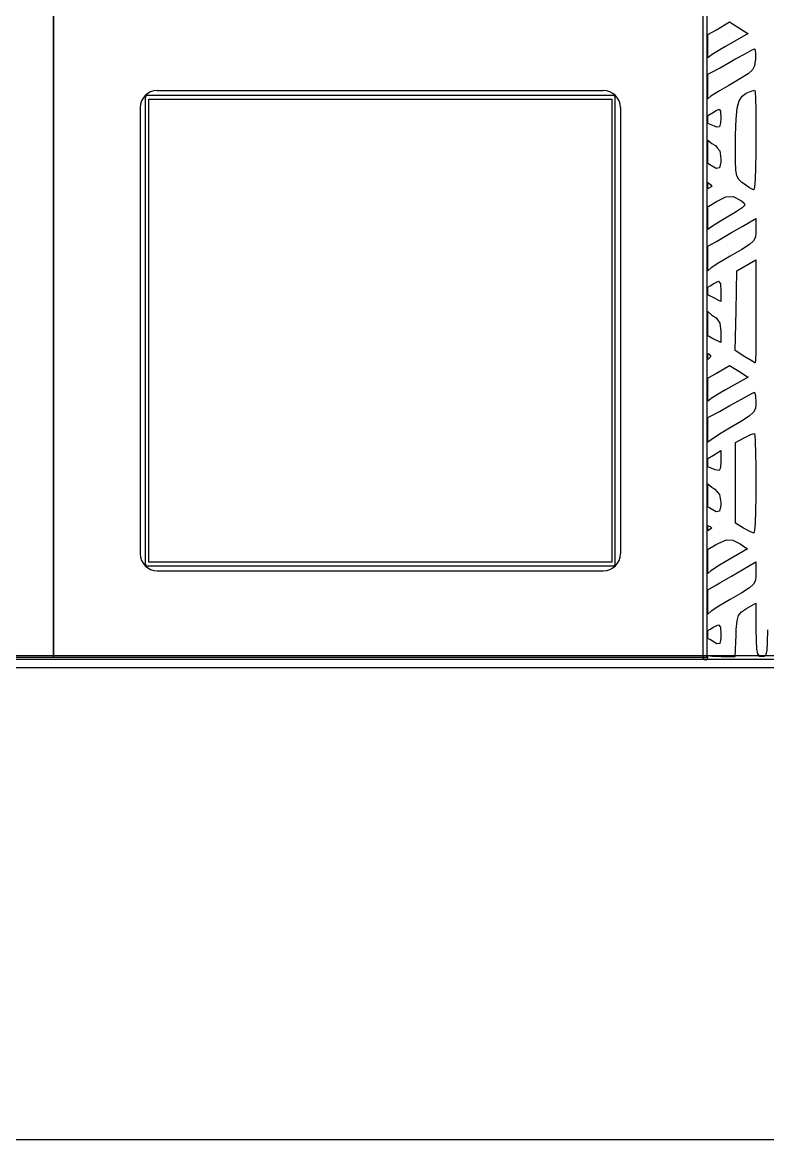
# Model space of a CAD drawing. Header units: millimetres. Extents: x 48 to 497, y 27 to 150.
# Drawn here: x 450.01 to 471.74, y 26.88 to 59.44 of the extents above; entities that cross this region are included whole.
import ezdxf

# ---------------------------------------------------------------- set-up
doc = ezdxf.new("R2010")
doc.units = ezdxf.units.MM
doc.layers.add('BLACK', color=20, linetype='Continuous')
doc.layers.add('ref', color=150, linetype='Continuous')

msp = doc.modelspace()

# ---------------------------------------------------------------- linework, layer by layer
for p, q in [((481.812, 40.63), (289.947, 40.63)), ((277.447, 26.88), (494.062, 26.88))]:
    msp.add_line(p, q)
at = {"layer": 'BLACK', "linetype": 'Continuous'}
for p, q in [((469.851, 81.66), (469.851, 51.653)), ((470.246, 59.225), (470.631, 59.45)), ((470.631, 59.45), (470.9, 59.28)), ((470.9, 59.28), (471.167, 59.111)), ((470.001, 59.081), (470.246, 59.225)), ((470.001, 58.404), (470.001, 59.081)), ((471.17, 59.11), (470.516, 58.737)), ((471.167, 59.111), (471.17, 59.11)), ((470.398, 58.669), (470.121, 58.499)), ((470.516, 58.737), (470.398, 58.669)), ((471.063, 58.517), (471.267, 58.624)), ((471.267, 58.624), (471.359, 58.664)), ((471.359, 58.664), (471.368, 58.659)), ((471.368, 58.659), (471.389, 58.551)), ((470.121, 58.499), (470.001, 58.404)), ((470.64, 58.279), (470.784, 58.362)), ((470.784, 58.362), (471.063, 58.517)), ((471.381, 58.314), (471.357, 58.172)), ((471.384, 58.346), (471.381, 58.314)), ((471.385, 58.376), (471.384, 58.346)), ((471.389, 58.551), (471.385, 58.376)), ((470.001, 57.931), (470.094, 57.977)), ((470.094, 57.977), (470.338, 58.109)), ((470.338, 58.109), (470.64, 58.279)), ((471.296, 58.057), (471.17, 57.942)), ((471.357, 58.172), (471.296, 58.057)), ((470.001, 57.212), (470.001, 57.931)), ((470.95, 57.799), (470.609, 57.602)), ((471.17, 57.942), (470.95, 57.799)), ((453.647, 57.305), (453.612, 57.29)), ((467.247, 57.305), (453.647, 57.305)), ((467.282, 57.29), (467.247, 57.305)), ((470.335, 57.443), (470.087, 57.285)), ((470.609, 57.602), (470.335, 57.443)), ((470.997, 57.291), (471.115, 57.372)), ((471.115, 57.372), (471.264, 57.435)), ((471.264, 57.435), (471.362, 57.467)), ((471.362, 57.467), (471.372, 57.416)), ((471.372, 57.416), (471.383, 57.219)), ((453.612, 57.29), (453.597, 57.255)), ((453.597, 57.255), (453.597, 43.655)), ((453.697, 43.705), (453.697, 57.205)), ((453.697, 57.205), (467.197, 57.205)), ((467.197, 57.205), (467.197, 43.705)), ((467.297, 57.255), (467.282, 57.29)), ((467.297, 43.655), (467.297, 57.255)), ((470.087, 57.285), (470.001, 57.212)), ((470.855, 56.937), (470.912, 57.154)), ((470.912, 57.154), (470.997, 57.291)), ((471.383, 57.219), (471.392, 56.901)), ((470.001, 56.723), (470.184, 56.83)), ((470.001, 56.488), (470.001, 56.723)), ((470.184, 56.83), (470.225, 56.859)), ((470.225, 56.859), (470.329, 56.912)), ((470.329, 56.912), (470.368, 56.852)), ((470.368, 56.852), (470.374, 56.65)), ((470.822, 56.616), (470.855, 56.937)), ((471.392, 56.901), (471.398, 56.49)), ((470.191, 56.411), (470.001, 56.488)), ((470.246, 56.389), (470.191, 56.411)), ((470.333, 56.391), (470.246, 56.389)), ((470.37, 56.513), (470.333, 56.391)), ((470.374, 56.65), (470.37, 56.513)), ((470.806, 56.164), (470.822, 56.616)), ((471.398, 56.49), (471.401, 56.013)), ((470.001, 55.322), (470.001, 56.006)), ((470.001, 56.006), (470.118, 55.91)), ((470.803, 55.785), (470.806, 56.164)), ((471.401, 56.013), (471.398, 55.631)), ((470.118, 55.91), (470.218, 55.847)), ((470.218, 55.847), (470.269, 55.785)), ((470.269, 55.785), (470.343, 55.695)), ((470.343, 55.695), (470.374, 55.461)), ((470.804, 55.391), (470.803, 55.785)), ((470.373, 55.369), (470.34, 55.199)), ((470.374, 55.461), (470.373, 55.369)), ((470.816, 55.13), (470.804, 55.391)), ((471.398, 55.631), (471.39, 55.204)), ((470.046, 55.295), (470.001, 55.322)), ((470.051, 55.291), (470.046, 55.295)), ((470.243, 55.179), (470.051, 55.291)), ((470.34, 55.199), (470.243, 55.179)), ((470.845, 54.965), (470.816, 55.13)), ((471.39, 55.204), (471.376, 54.865)), ((470.001, 54.59), (470.001, 54.782)), ((470.001, 54.782), (470.011, 54.767)), ((470.011, 54.767), (470.076, 54.718)), ((470.076, 54.718), (470.114, 54.653)), ((470.901, 54.859), (470.845, 54.965)), ((470.992, 54.775), (470.901, 54.859)), ((471.037, 54.74), (470.992, 54.775)), ((471.214, 54.62), (471.037, 54.74)), ((471.376, 54.865), (471.357, 54.642)), ((470.011, 54.599), (470.001, 54.59)), ((470.114, 54.653), (470.011, 54.599)), ((471.33, 54.563), (471.214, 54.62)), ((471.336, 54.562), (471.33, 54.563)), ((471.357, 54.642), (471.336, 54.562)), ((470.001, 54.081), (470.027, 54.085)), ((470.001, 53.399), (470.001, 54.081)), ((470.027, 54.085), (470.246, 54.217)), ((470.246, 54.217), (470.253, 54.222)), ((470.253, 54.222), (470.517, 54.359)), ((470.517, 54.359), (470.733, 54.367)), ((470.733, 54.367), (470.963, 54.249)), ((470.963, 54.249), (470.978, 54.238)), ((470.978, 54.238), (471.06, 54.171)), ((471.075, 54.11), (471.002, 54.032)), ((471.06, 54.171), (471.075, 54.111)), ((471.075, 54.111), (471.075, 54.11)), ((470.511, 53.733), (470.32, 53.62)), ((470.821, 53.914), (470.511, 53.733)), ((471.002, 54.032), (470.821, 53.914)), ((470.075, 53.464), (470.001, 53.399)), ((470.32, 53.62), (470.075, 53.464)), ((470.691, 53.311), (471.016, 53.498)), ((471.016, 53.498), (471.401, 53.72)), ((471.401, 53.72), (471.401, 53.388)), ((470.246, 53.054), (470.345, 53.111)), ((470.345, 53.111), (470.691, 53.311)), ((471.331, 53.073), (471.208, 52.963)), ((471.386, 53.182), (471.331, 53.073)), ((471.4, 53.316), (471.386, 53.182)), ((471.401, 53.388), (471.4, 53.316)), ((470.001, 52.913), (470.246, 53.054)), ((470.001, 52.202), (470.001, 52.913)), ((470.991, 52.824), (470.652, 52.629)), ((471.208, 52.963), (470.991, 52.824)), ((470.315, 52.432), (470.092, 52.286)), ((470.652, 52.629), (470.315, 52.432)), ((470.845, 52.198), (471.401, 52.522)), ((471.401, 52.522), (471.401, 51.018)), ((470.092, 52.286), (470.001, 52.202)), ((470.821, 51.037), (470.845, 52.198)), ((470.065, 51.766), (470.172, 51.834)), ((470.172, 51.834), (470.31, 51.893)), ((470.31, 51.893), (470.365, 51.824)), ((470.365, 51.824), (470.374, 51.606)), ((469.851, 51.653), (469.848, 51.623)), ((469.848, 51.623), (469.851, 51.625)), ((469.851, 51.625), (469.851, 41.647)), ((470.001, 51.723), (470.065, 51.766)), ((470.001, 51.498), (470.001, 51.723)), ((470.118, 51.438), (470.001, 51.498)), ((470.374, 51.606), (470.374, 51.305)), ((470.374, 51.305), (470.118, 51.438)), ((470.001, 50.301), (470.001, 51.009)), ((470.001, 51.009), (470.118, 50.911)), ((470.118, 50.911), (470.243, 50.826)), ((470.243, 50.826), (470.349, 50.673)), ((470.797, 49.875), (470.821, 51.037)), ((471.401, 51.018), (471.4, 50.59)), ((470.349, 50.673), (470.374, 50.433)), ((471.4, 50.59), (471.397, 50.16)), ((470.118, 50.24), (470.001, 50.301)), ((470.374, 50.108), (470.118, 50.24)), ((470.374, 50.433), (470.374, 50.108)), ((471.397, 50.16), (471.392, 49.82)), ((471.077, 49.696), (470.797, 49.875)), ((471.392, 49.82), (471.386, 49.595)), ((470.001, 49.61), (470.001, 49.785)), ((470.001, 49.785), (470.033, 49.767)), ((470.084, 49.699), (470.001, 49.61)), ((470.033, 49.767), (470.084, 49.699)), ((471.261, 49.581), (471.077, 49.696)), ((471.37, 49.519), (471.261, 49.581)), ((471.379, 49.515), (471.37, 49.519)), ((471.386, 49.595), (471.379, 49.515)), ((470.001, 49.075), (470.246, 49.219)), ((470.246, 49.219), (470.631, 49.444)), ((470.631, 49.444), (470.9, 49.274)), ((470.9, 49.274), (471.153, 49.114)), ((470.001, 48.398), (470.001, 49.075)), ((471.17, 49.104), (470.516, 48.731)), ((471.153, 49.114), (471.17, 49.104)), ((470.398, 48.663), (470.121, 48.493)), ((470.516, 48.731), (470.398, 48.663)), ((471.062, 48.511), (471.264, 48.618)), ((471.264, 48.618), (471.354, 48.658)), ((471.354, 48.658), (471.36, 48.656)), ((471.36, 48.656), (471.389, 48.558)), ((471.389, 48.558), (471.4, 48.366)), ((470.121, 48.493), (470.001, 48.398)), ((470.338, 48.103), (470.64, 48.273)), ((470.64, 48.273), (470.785, 48.356)), ((470.785, 48.356), (471.062, 48.511)), ((471.4, 48.312), (471.384, 48.186)), ((471.4, 48.366), (471.401, 48.361)), ((471.401, 48.361), (471.4, 48.312)), ((470.001, 47.925), (470.094, 47.971)), ((470.001, 47.201), (470.001, 47.925)), ((470.094, 47.971), (470.338, 48.103)), ((471.199, 47.964), (470.976, 47.818)), ((471.326, 48.078), (471.199, 47.964)), ((471.384, 48.186), (471.326, 48.078)), ((470.631, 47.613), (470.339, 47.44)), ((470.976, 47.818), (470.631, 47.613)), ((470.091, 47.277), (470.001, 47.201)), ((470.339, 47.44), (470.091, 47.277)), ((470.802, 47.2), (471.054, 47.33)), ((471.054, 47.33), (471.071, 47.339)), ((471.071, 47.339), (471.253, 47.425)), ((471.253, 47.425), (471.354, 47.461)), ((471.354, 47.461), (471.366, 47.41)), ((471.366, 47.41), (471.38, 47.213)), ((471.38, 47.213), (471.391, 46.895)), ((470.163, 46.829), (470.374, 46.967)), ((470.374, 46.967), (470.374, 46.649)), ((470.802, 44.849), (470.802, 47.2)), ((471.391, 46.895), (471.398, 46.484)), ((470.001, 46.733), (470.163, 46.829)), ((470.001, 46.482), (470.001, 46.733)), ((470.374, 46.638), (470.369, 46.456)), ((470.374, 46.649), (470.374, 46.638)), ((470.207, 46.4), (470.001, 46.482)), ((470.327, 46.382), (470.207, 46.4)), ((470.369, 46.456), (470.327, 46.382)), ((471.398, 46.484), (471.401, 46.007)), ((470.001, 45.316), (470.001, 45.991)), ((470.001, 45.991), (470.118, 45.892)), ((471.401, 46.007), (471.398, 45.625)), ((470.118, 45.892), (470.202, 45.838)), ((470.202, 45.838), (470.339, 45.68)), ((470.339, 45.68), (470.374, 45.446)), ((471.398, 45.625), (471.39, 45.198)), ((470.025, 45.303), (470.001, 45.316)), ((470.051, 45.285), (470.025, 45.303)), ((470.243, 45.172), (470.051, 45.285)), ((470.373, 45.361), (470.34, 45.193)), ((470.374, 45.446), (470.373, 45.361)), ((470.34, 45.193), (470.243, 45.172)), ((471.39, 45.198), (471.376, 44.859)), ((470.001, 44.618), (470.001, 44.781)), ((470.001, 44.781), (470.011, 44.77)), ((470.011, 44.629), (470.001, 44.618)), ((470.011, 44.77), (470.067, 44.748)), ((470.115, 44.7), (470.011, 44.629)), ((470.067, 44.748), (470.115, 44.7)), ((471.037, 44.703), (470.802, 44.849)), ((471.219, 44.602), (471.037, 44.703)), ((471.357, 44.636), (471.336, 44.555)), ((471.376, 44.859), (471.357, 44.636)), ((470.318, 44.267), (470.542, 44.363)), ((470.542, 44.363), (470.726, 44.354)), ((470.726, 44.354), (470.938, 44.241)), ((471.334, 44.556), (471.219, 44.602)), ((471.336, 44.555), (471.334, 44.556)), ((470.001, 44.084), (470.008, 44.086)), ((470.001, 43.382), (470.001, 44.084)), ((470.008, 44.086), (470.223, 44.211)), ((470.223, 44.211), (470.318, 44.267)), ((471.153, 44.1), (470.507, 43.719)), ((470.938, 44.241), (471.137, 44.11)), ((471.137, 44.11), (471.153, 44.1)), ((453.597, 43.655), (453.612, 43.619)), ((467.197, 43.705), (453.697, 43.705)), ((467.282, 43.619), (467.297, 43.655)), ((470.507, 43.719), (470.338, 43.618)), ((471.016, 43.492), (471.401, 43.714)), ((471.401, 43.714), (471.401, 43.382)), ((453.612, 43.619), (453.647, 43.605)), ((453.647, 43.605), (467.247, 43.605)), ((467.247, 43.605), (467.282, 43.619)), ((470.086, 43.455), (470.001, 43.382)), ((470.338, 43.618), (470.086, 43.455)), ((470.345, 43.105), (470.691, 43.305)), ((470.691, 43.305), (471.016, 43.492)), ((471.4, 43.31), (471.386, 43.176)), ((471.401, 43.382), (471.4, 43.31)), ((470.001, 42.907), (470.246, 43.048)), ((470.246, 43.048), (470.345, 43.105)), ((471.331, 43.067), (471.208, 42.957)), ((471.386, 43.176), (471.331, 43.067)), ((470.001, 42.196), (470.001, 42.907)), ((470.991, 42.818), (470.652, 42.622)), ((471.208, 42.957), (470.991, 42.818)), ((470.315, 42.426), (470.092, 42.28)), ((470.652, 42.622), (470.315, 42.426)), ((470.978, 42.261), (471.123, 42.354)), ((471.123, 42.354), (471.401, 42.516)), ((471.401, 42.516), (471.401, 41.739)), ((470.092, 42.28), (470.001, 42.196)), ((470.827, 41.742), (470.848, 42.002)), ((470.848, 42.002), (470.893, 42.159)), ((470.893, 42.159), (470.978, 42.261)), ((470.001, 41.717), (470.065, 41.76)), ((470.001, 41.483), (470.001, 41.717)), ((470.065, 41.76), (470.172, 41.827)), ((470.172, 41.827), (470.31, 41.887)), ((470.31, 41.887), (470.364, 41.818)), ((470.364, 41.818), (470.374, 41.603)), ((470.82, 41.577), (470.827, 41.742)), ((471.401, 41.739), (471.402, 41.424)), ((471.74, 41.37), (471.743, 41.738)), ((469.851, 41.647), (469.848, 41.617)), ((469.848, 41.617), (469.851, 41.619)), ((469.851, 41.619), (469.851, 40.939)), ((470.072, 41.441), (470.001, 41.483)), ((470.26, 41.33), (470.072, 41.441)), ((470.373, 41.489), (470.348, 41.339)), ((470.374, 41.603), (470.373, 41.489)), ((470.794, 40.961), (470.82, 41.577)), ((471.402, 41.424), (471.413, 41.173)), ((471.727, 41.141), (471.74, 41.37)), ((470.348, 41.339), (470.26, 41.33)), ((471.413, 41.173), (471.44, 41.034)), ((471.44, 41.034), (471.491, 40.974)), ((471.696, 41.018), (471.727, 41.141)), ((481.083, 40.982), (290.428, 40.982)), ((481.083, 40.982), (290.428, 40.982)), ((290.428, 40.882), (481.083, 40.882)), ((290.428, 40.882), (481.083, 40.882)), ((469.851, 40.939), (469.856, 40.913)), ((469.856, 40.913), (469.889, 40.874)), ((469.889, 40.874), (469.939, 40.865)), ((469.939, 40.865), (469.984, 40.89)), ((469.984, 40.89), (470.001, 40.939)), ((470.001, 40.939), (470.001, 40.993)), ((470.001, 40.993), (470.133, 40.972)), ((470.133, 40.972), (470.385, 40.961)), ((470.385, 40.961), (470.794, 40.961)), ((471.491, 40.974), (471.572, 40.961)), ((471.572, 40.961), (471.641, 40.969)), ((471.641, 40.969), (471.696, 41.018))]:
    msp.add_line(p, q, dxfattribs=at)
at = {"layer": 'ref'}
for p, q in [((453.947, 57.455), (466.947, 57.455)), ((453.447, 56.955), (453.447, 43.955)), ((467.447, 56.955), (467.447, 43.955)), ((453.947, 43.455), (466.947, 43.455))]:
    msp.add_line(p, q, dxfattribs=at)
for points in [[(431.872, 59.98), (450.922, 59.98), (450.922, 40.93), (431.872, 40.93)], [(450.922, 59.98), (469.972, 59.98), (469.972, 40.93), (450.922, 40.93)]]:
    msp.add_lwpolyline(points, close=True, dxfattribs=at)
for centre, start, end in [((453.947, 56.955), 90, 180), ((466.947, 56.955), 0, 90), ((453.947, 43.955), 180, 270), ((466.947, 43.955), 270, 0)]:
    msp.add_arc(centre, 0.5, start, end, dxfattribs=at)

doc.saveas('drawing.dxf')
